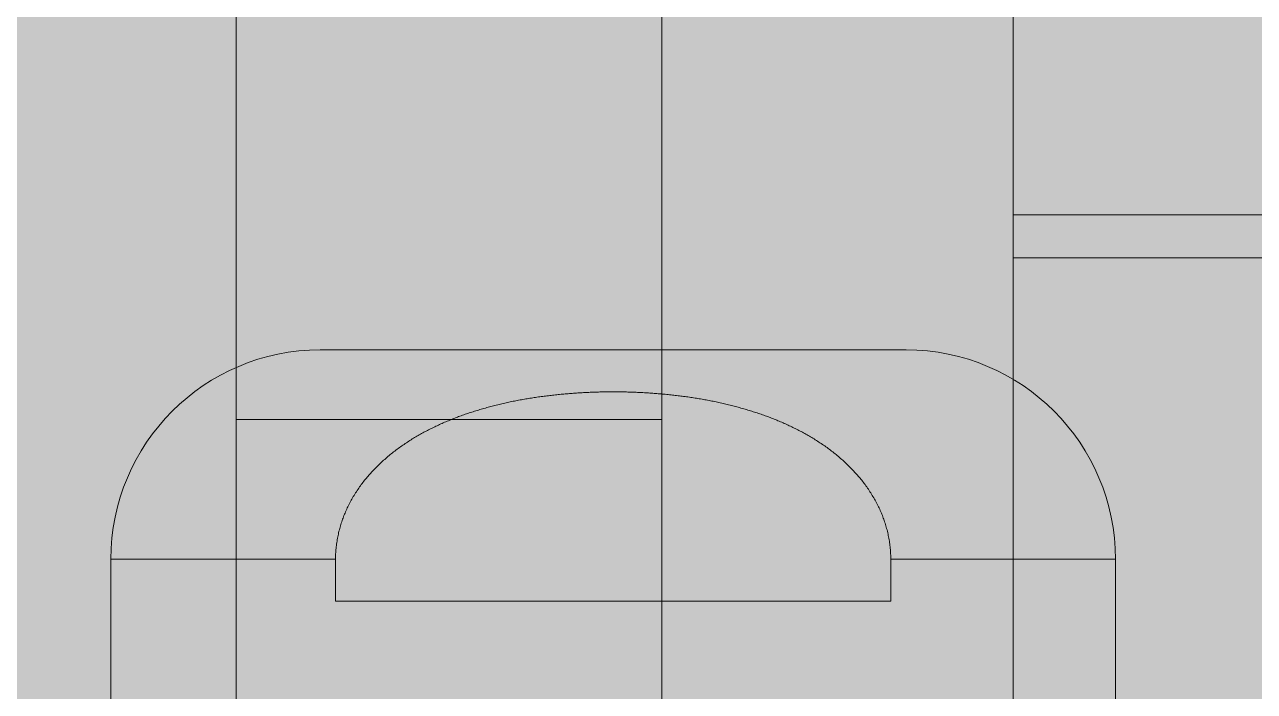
# Model space of a CAD drawing. Header units: millimetres. Extents: x 126 to 12547, y 1644 to 26714.
# Drawn here: x 8872.84 to 8887.53, y 3338.96 to 3346.92 of the extents above; entities that cross this region are included whole.
import ezdxf

# ---------------------------------------------------------------- set-up
doc = ezdxf.new("R2010")
doc.units = ezdxf.units.MM
for name, color, linetype, lineweight in [('F_ARREDI', 7, 'Continuous', 5), ('F_FERRAMENTA', 253, 'Continuous', 5), ('F_Guide', 1, 'Continuous', 9), ('F_MULTI laminato OPACO_retino', 1, 'Continuous', 5), ('F_MULTI_tessuto_retino', 8, 'Continuous', 5)]:
    doc.layers.add(name, color=color, linetype=linetype, lineweight=lineweight)

# ---------------------------------------------------------------- blocks, each defined once
blk = doc.blocks.new('CASSETTIERA INTERNA_armadi_sez._..........')
at = {"layer": 'F_MULTI laminato OPACO_retino'}
h = blk.add_hatch(color=9, dxfattribs=at)
h.dxf.hatch_style = 1
h.paths.add_polyline_path([(737308.414, 530376.802), (737838.414, 530376.802), (737838.414, 529835.802), (737308.414, 529835.802)])
at = {"layer": 'F_Guide', "color": 8}
for p, q in [((737335.914, 529886.272), (737335.914, 529903.672)), ((737345.194, 529884.022), (737345.194, 529902.002)), ((737340.999, 529889.472), (737340.999, 529900.472)), ((737345.194, 529897.414), (737352.835, 529897.414)), ((737345.194, 529896.902), (737352.835, 529896.902)), ((737335.914, 529894.972), (737340.999, 529894.972))]:
    blk.add_line(p, q, dxfattribs=at)
blk = doc.blocks.new('ARMADIO_camera master_sez._2')
at = {"layer": 'F_MULTI_tessuto_retino', "true_color": 0x939598}
h = blk.add_hatch(color=252, dxfattribs=at)
h.dxf.hatch_style = 1
h.paths.add_polyline_path([(737273.414, 529835.802), (737853.414, 529835.802), (737853.414, 531875.802), (737273.414, 531875.802)])
at = {"layer": 'F_FERRAMENTA'}
for p, q in [((737326.917, 529913.802), (737319.917, 529913.802)), ((737322.912, 529913.282), (737322.928, 529913.283)), ((737322.928, 529913.283), (737322.945, 529913.285)), ((737322.945, 529913.285), (737322.962, 529913.286)), ((737322.962, 529913.286), (737322.978, 529913.287)), ((737322.978, 529913.287), (737322.995, 529913.288)), ((737322.995, 529913.288), (737323.011, 529913.289)), ((737323.011, 529913.289), (737323.028, 529913.29)), ((737323.028, 529913.29), (737323.045, 529913.291)), ((737323.045, 529913.291), (737323.061, 529913.292)), ((737323.061, 529913.292), (737323.078, 529913.293)), ((737323.078, 529913.293), (737323.094, 529913.294)), ((737323.094, 529913.294), (737323.111, 529913.294)), ((737323.111, 529913.294), (737323.127, 529913.295)), ((737323.127, 529913.295), (737323.143, 529913.296)), ((737323.143, 529913.296), (737323.16, 529913.297)), ((737323.16, 529913.297), (737323.176, 529913.297)), ((737323.176, 529913.297), (737323.192, 529913.298)), ((737323.192, 529913.298), (737323.209, 529913.298)), ((737323.209, 529913.298), (737323.225, 529913.299)), ((737323.225, 529913.299), (737323.241, 529913.299)), ((737323.241, 529913.299), (737323.257, 529913.3)), ((737323.257, 529913.3), (737323.273, 529913.3)), ((737323.273, 529913.3), (737323.29, 529913.3)), ((737323.29, 529913.3), (737323.306, 529913.301)), ((737323.306, 529913.301), (737323.322, 529913.301)), ((737323.322, 529913.301), (737323.338, 529913.301)), ((737323.338, 529913.301), (737323.354, 529913.301)), ((737323.354, 529913.301), (737323.37, 529913.301)), ((737323.37, 529913.301), (737323.386, 529913.301)), ((737323.386, 529913.301), (737323.401, 529913.302)), ((737323.401, 529913.302), (737323.417, 529913.302)), ((737323.433, 529913.302), (737323.417, 529913.302)), ((737323.449, 529913.301), (737323.433, 529913.302)), ((737323.465, 529913.301), (737323.449, 529913.301)), ((737323.481, 529913.301), (737323.465, 529913.301)), ((737323.497, 529913.301), (737323.481, 529913.301)), ((737323.513, 529913.301), (737323.497, 529913.301)), ((737323.529, 529913.301), (737323.513, 529913.301)), ((737323.545, 529913.3), (737323.529, 529913.301)), ((737323.561, 529913.3), (737323.545, 529913.3)), ((737323.577, 529913.3), (737323.561, 529913.3)), ((737323.593, 529913.299), (737323.577, 529913.3)), ((737323.61, 529913.299), (737323.593, 529913.299)), ((737323.626, 529913.298), (737323.61, 529913.299)), ((737323.642, 529913.298), (737323.626, 529913.298)), ((737323.658, 529913.297), (737323.642, 529913.298)), ((737323.675, 529913.297), (737323.658, 529913.297)), ((737323.691, 529913.296), (737323.675, 529913.297)), ((737323.708, 529913.295), (737323.691, 529913.296)), ((737323.724, 529913.294), (737323.708, 529913.295)), ((737323.74, 529913.294), (737323.724, 529913.294)), ((737323.757, 529913.293), (737323.74, 529913.294)), ((737323.773, 529913.292), (737323.757, 529913.293)), ((737323.79, 529913.291), (737323.773, 529913.292)), ((737323.806, 529913.29), (737323.79, 529913.291)), ((737323.823, 529913.289), (737323.806, 529913.29)), ((737323.84, 529913.288), (737323.823, 529913.289)), ((737323.856, 529913.287), (737323.84, 529913.288)), ((737323.873, 529913.286), (737323.856, 529913.287)), ((737323.89, 529913.285), (737323.873, 529913.286)), ((737323.906, 529913.283), (737323.89, 529913.285)), ((737323.923, 529913.282), (737323.906, 529913.283)), ((737321.988, 529913.134), (737322.005, 529913.139)), ((737322.005, 529913.139), (737322.021, 529913.143)), ((737322.021, 529913.143), (737322.038, 529913.147)), ((737322.038, 529913.147), (737322.055, 529913.151)), ((737322.055, 529913.151), (737322.071, 529913.155)), ((737322.071, 529913.155), (737322.088, 529913.159)), ((737322.088, 529913.159), (737322.104, 529913.162)), ((737322.104, 529913.162), (737322.121, 529913.166)), ((737322.121, 529913.166), (737322.138, 529913.17)), ((737322.138, 529913.17), (737322.154, 529913.174)), ((737322.154, 529913.174), (737322.171, 529913.177)), ((737322.171, 529913.177), (737322.188, 529913.181)), ((737322.188, 529913.181), (737322.204, 529913.184)), ((737322.204, 529913.184), (737322.221, 529913.188)), ((737322.221, 529913.188), (737322.238, 529913.191)), ((737322.238, 529913.191), (737322.255, 529913.194)), ((737322.255, 529913.194), (737322.271, 529913.197)), ((737322.271, 529913.197), (737322.288, 529913.201)), ((737322.288, 529913.201), (737322.305, 529913.204)), ((737322.305, 529913.204), (737322.322, 529913.207)), ((737322.322, 529913.207), (737322.339, 529913.21)), ((737322.339, 529913.21), (737322.356, 529913.213)), ((737322.356, 529913.213), (737322.372, 529913.216)), ((737322.372, 529913.216), (737322.389, 529913.219)), ((737322.389, 529913.219), (737322.406, 529913.221)), ((737322.406, 529913.221), (737322.423, 529913.224)), ((737322.423, 529913.224), (737322.44, 529913.227)), ((737322.44, 529913.227), (737322.457, 529913.23)), ((737322.457, 529913.23), (737322.474, 529913.232)), ((737322.474, 529913.232), (737322.491, 529913.235)), ((737322.491, 529913.235), (737322.507, 529913.237)), ((737322.507, 529913.237), (737322.524, 529913.24)), ((737322.524, 529913.24), (737322.541, 529913.242)), ((737322.541, 529913.242), (737322.558, 529913.244)), ((737322.558, 529913.244), (737322.575, 529913.247)), ((737322.575, 529913.247), (737322.592, 529913.249)), ((737322.592, 529913.249), (737322.609, 529913.251)), ((737322.609, 529913.251), (737322.626, 529913.253)), ((737322.626, 529913.253), (737322.643, 529913.255)), ((737322.643, 529913.255), (737322.659, 529913.257)), ((737322.659, 529913.257), (737322.676, 529913.259)), ((737322.676, 529913.259), (737322.693, 529913.261)), ((737322.693, 529913.261), (737322.71, 529913.263)), ((737322.71, 529913.263), (737322.727, 529913.265)), ((737322.727, 529913.265), (737322.744, 529913.267)), ((737322.744, 529913.267), (737322.761, 529913.269)), ((737322.761, 529913.269), (737322.777, 529913.27)), ((737322.777, 529913.27), (737322.794, 529913.272)), ((737322.794, 529913.272), (737322.811, 529913.274)), ((737322.811, 529913.274), (737322.828, 529913.275)), ((737322.828, 529913.275), (737322.845, 529913.277)), ((737322.845, 529913.277), (737322.861, 529913.278)), ((737322.861, 529913.278), (737322.878, 529913.279)), ((737322.878, 529913.279), (737322.895, 529913.281)), ((737322.895, 529913.281), (737322.912, 529913.282)), ((737323.94, 529913.281), (737323.923, 529913.282)), ((737323.956, 529913.279), (737323.94, 529913.281)), ((737323.973, 529913.278), (737323.956, 529913.279)), ((737323.99, 529913.277), (737323.973, 529913.278)), ((737324.007, 529913.275), (737323.99, 529913.277)), ((737324.023, 529913.274), (737324.007, 529913.275)), ((737324.04, 529913.272), (737324.023, 529913.274)), ((737324.057, 529913.27), (737324.04, 529913.272)), ((737324.074, 529913.269), (737324.057, 529913.27)), ((737324.091, 529913.267), (737324.074, 529913.269)), ((737324.108, 529913.265), (737324.091, 529913.267)), ((737324.124, 529913.263), (737324.108, 529913.265)), ((737324.141, 529913.261), (737324.124, 529913.263)), ((737324.158, 529913.259), (737324.141, 529913.261)), ((737324.175, 529913.257), (737324.158, 529913.259)), ((737324.192, 529913.255), (737324.175, 529913.257)), ((737324.209, 529913.253), (737324.192, 529913.255)), ((737324.226, 529913.251), (737324.209, 529913.253)), ((737324.243, 529913.249), (737324.226, 529913.251)), ((737324.259, 529913.247), (737324.243, 529913.249)), ((737324.276, 529913.244), (737324.259, 529913.247)), ((737324.293, 529913.242), (737324.276, 529913.244)), ((737324.31, 529913.24), (737324.293, 529913.242)), ((737324.327, 529913.237), (737324.31, 529913.24)), ((737324.344, 529913.235), (737324.327, 529913.237)), ((737324.361, 529913.232), (737324.344, 529913.235)), ((737324.378, 529913.23), (737324.361, 529913.232)), ((737324.395, 529913.227), (737324.378, 529913.23)), ((737324.411, 529913.224), (737324.395, 529913.227)), ((737324.428, 529913.221), (737324.411, 529913.224)), ((737324.445, 529913.219), (737324.428, 529913.221)), ((737324.462, 529913.216), (737324.445, 529913.219)), ((737324.479, 529913.213), (737324.462, 529913.216)), ((737324.496, 529913.21), (737324.479, 529913.213)), ((737324.513, 529913.207), (737324.496, 529913.21)), ((737324.529, 529913.204), (737324.513, 529913.207)), ((737324.546, 529913.201), (737324.529, 529913.204)), ((737324.563, 529913.197), (737324.546, 529913.201)), ((737324.58, 529913.194), (737324.563, 529913.197)), ((737324.597, 529913.191), (737324.58, 529913.194)), ((737324.613, 529913.188), (737324.597, 529913.191)), ((737324.63, 529913.184), (737324.613, 529913.188)), ((737324.647, 529913.181), (737324.63, 529913.184)), ((737324.663, 529913.177), (737324.647, 529913.181)), ((737324.68, 529913.174), (737324.663, 529913.177)), ((737324.697, 529913.17), (737324.68, 529913.174)), ((737324.714, 529913.166), (737324.697, 529913.17)), ((737324.73, 529913.162), (737324.714, 529913.166)), ((737324.747, 529913.159), (737324.73, 529913.162)), ((737324.763, 529913.155), (737324.747, 529913.159)), ((737324.78, 529913.151), (737324.763, 529913.155)), ((737324.796, 529913.147), (737324.78, 529913.151)), ((737324.813, 529913.143), (737324.796, 529913.147)), ((737324.83, 529913.139), (737324.813, 529913.143)), ((737324.846, 529913.134), (737324.83, 529913.139)), ((737321.525, 529912.987), (737321.54, 529912.993)), ((737321.54, 529912.993), (737321.556, 529912.999)), ((737321.556, 529912.999), (737321.571, 529913.005)), ((737321.571, 529913.005), (737321.587, 529913.01)), ((737321.587, 529913.01), (737321.602, 529913.016)), ((737321.602, 529913.016), (737321.618, 529913.022)), ((737321.618, 529913.022), (737321.634, 529913.027)), ((737321.634, 529913.027), (737321.649, 529913.033)), ((737321.649, 529913.033), (737321.665, 529913.038)), ((737321.665, 529913.038), (737321.681, 529913.044)), ((737321.681, 529913.044), (737321.697, 529913.049)), ((737321.697, 529913.049), (737321.713, 529913.054)), ((737321.713, 529913.054), (737321.729, 529913.059)), ((737321.729, 529913.059), (737321.745, 529913.064)), ((737321.745, 529913.064), (737321.761, 529913.07)), ((737321.761, 529913.07), (737321.777, 529913.075)), ((737321.777, 529913.075), (737321.793, 529913.08)), ((737321.793, 529913.08), (737321.809, 529913.084)), ((737321.809, 529913.084), (737321.825, 529913.089)), ((737321.825, 529913.089), (737321.841, 529913.094)), ((737321.841, 529913.094), (737321.858, 529913.099)), ((737321.858, 529913.099), (737321.874, 529913.103)), ((737321.874, 529913.103), (737321.89, 529913.108)), ((737321.89, 529913.108), (737321.906, 529913.113)), ((737321.906, 529913.113), (737321.923, 529913.117)), ((737321.923, 529913.117), (737321.939, 529913.121)), ((737321.939, 529913.121), (737321.956, 529913.126)), ((737321.956, 529913.126), (737321.972, 529913.13)), ((737321.972, 529913.13), (737321.988, 529913.134)), ((737324.862, 529913.13), (737324.846, 529913.134)), ((737324.879, 529913.126), (737324.862, 529913.13)), ((737324.895, 529913.121), (737324.879, 529913.126)), ((737324.912, 529913.117), (737324.895, 529913.121)), ((737324.928, 529913.113), (737324.912, 529913.117)), ((737324.944, 529913.108), (737324.928, 529913.113)), ((737324.961, 529913.103), (737324.944, 529913.108)), ((737324.977, 529913.099), (737324.961, 529913.103)), ((737324.993, 529913.094), (737324.977, 529913.099)), ((737325.009, 529913.089), (737324.993, 529913.094)), ((737325.025, 529913.084), (737325.009, 529913.089)), ((737325.042, 529913.08), (737325.025, 529913.084)), ((737325.058, 529913.075), (737325.042, 529913.08)), ((737325.074, 529913.07), (737325.058, 529913.075)), ((737325.09, 529913.064), (737325.074, 529913.07)), ((737325.106, 529913.059), (737325.09, 529913.064)), ((737325.122, 529913.054), (737325.106, 529913.059)), ((737325.138, 529913.049), (737325.122, 529913.054)), ((737325.153, 529913.044), (737325.138, 529913.049)), ((737325.169, 529913.038), (737325.153, 529913.044)), ((737325.185, 529913.033), (737325.169, 529913.038)), ((737325.201, 529913.027), (737325.185, 529913.033)), ((737325.216, 529913.022), (737325.201, 529913.027)), ((737325.232, 529913.016), (737325.216, 529913.022)), ((737325.248, 529913.01), (737325.232, 529913.016)), ((737325.263, 529913.005), (737325.248, 529913.01)), ((737325.279, 529912.999), (737325.263, 529913.005)), ((737325.294, 529912.993), (737325.279, 529912.999)), ((737325.31, 529912.987), (737325.294, 529912.993)), ((737321.199, 529912.841), (737321.213, 529912.848)), ((737321.213, 529912.848), (737321.227, 529912.855)), ((737321.227, 529912.855), (737321.241, 529912.862)), ((737321.241, 529912.862), (737321.256, 529912.869)), ((737321.256, 529912.869), (737321.27, 529912.877)), ((737321.27, 529912.877), (737321.285, 529912.884)), ((737321.285, 529912.884), (737321.299, 529912.89)), ((737321.299, 529912.89), (737321.314, 529912.897)), ((737321.314, 529912.897), (737321.329, 529912.904)), ((737321.329, 529912.904), (737321.344, 529912.911)), ((737321.344, 529912.911), (737321.358, 529912.918)), ((737321.358, 529912.918), (737321.373, 529912.924)), ((737321.373, 529912.924), (737321.388, 529912.931)), ((737321.388, 529912.931), (737321.403, 529912.937)), ((737321.403, 529912.937), (737321.418, 529912.944)), ((737321.418, 529912.944), (737321.433, 529912.95)), ((737321.433, 529912.95), (737321.448, 529912.956)), ((737321.448, 529912.956), (737321.464, 529912.963)), ((737321.464, 529912.963), (737321.479, 529912.969)), ((737321.479, 529912.969), (737321.494, 529912.975)), ((737321.494, 529912.975), (737321.509, 529912.981)), ((737321.509, 529912.981), (737321.525, 529912.987)), ((737325.325, 529912.981), (737325.31, 529912.987)), ((737325.34, 529912.975), (737325.325, 529912.981)), ((737325.356, 529912.969), (737325.34, 529912.975)), ((737325.371, 529912.963), (737325.356, 529912.969)), ((737325.386, 529912.956), (737325.371, 529912.963)), ((737325.401, 529912.95), (737325.386, 529912.956)), ((737325.416, 529912.944), (737325.401, 529912.95)), ((737325.431, 529912.937), (737325.416, 529912.944)), ((737325.446, 529912.931), (737325.431, 529912.937)), ((737325.461, 529912.924), (737325.446, 529912.931)), ((737325.476, 529912.918), (737325.461, 529912.924)), ((737325.491, 529912.911), (737325.476, 529912.918)), ((737325.506, 529912.904), (737325.491, 529912.911)), ((737325.52, 529912.897), (737325.506, 529912.904)), ((737325.535, 529912.89), (737325.52, 529912.897)), ((737325.55, 529912.884), (737325.535, 529912.89)), ((737325.564, 529912.877), (737325.55, 529912.884)), ((737325.579, 529912.869), (737325.564, 529912.877)), ((737325.593, 529912.862), (737325.579, 529912.869)), ((737325.607, 529912.855), (737325.593, 529912.862)), ((737325.622, 529912.848), (737325.607, 529912.855)), ((737325.636, 529912.841), (737325.622, 529912.848)), ((737320.947, 529912.693), (737320.961, 529912.702)), ((737320.961, 529912.702), (737320.975, 529912.711)), ((737320.975, 529912.711), (737320.989, 529912.72)), ((737320.989, 529912.72), (737321.003, 529912.729)), ((737321.003, 529912.729), (737321.017, 529912.738)), ((737321.017, 529912.738), (737321.031, 529912.747)), ((737321.031, 529912.747), (737321.045, 529912.755)), ((737321.045, 529912.755), (737321.059, 529912.763)), ((737321.059, 529912.763), (737321.073, 529912.772)), ((737321.073, 529912.772), (737321.087, 529912.78)), ((737321.087, 529912.78), (737321.101, 529912.787)), ((737321.101, 529912.787), (737321.115, 529912.795)), ((737321.115, 529912.795), (737321.128, 529912.803)), ((737321.128, 529912.803), (737321.142, 529912.811)), ((737321.142, 529912.811), (737321.156, 529912.818)), ((737321.156, 529912.818), (737321.17, 529912.826)), ((737321.17, 529912.826), (737321.184, 529912.833)), ((737321.184, 529912.833), (737321.199, 529912.841)), ((737325.65, 529912.833), (737325.636, 529912.841)), ((737325.664, 529912.826), (737325.65, 529912.833)), ((737325.678, 529912.818), (737325.664, 529912.826)), ((737325.692, 529912.811), (737325.678, 529912.818)), ((737325.706, 529912.803), (737325.692, 529912.811)), ((737325.72, 529912.795), (737325.706, 529912.803)), ((737325.734, 529912.787), (737325.72, 529912.795)), ((737325.747, 529912.78), (737325.734, 529912.787)), ((737325.761, 529912.772), (737325.747, 529912.78)), ((737325.775, 529912.763), (737325.761, 529912.772)), ((737325.789, 529912.755), (737325.775, 529912.763)), ((737325.803, 529912.747), (737325.789, 529912.755)), ((737325.817, 529912.738), (737325.803, 529912.747)), ((737325.831, 529912.729), (737325.817, 529912.738)), ((737325.845, 529912.72), (737325.831, 529912.729)), ((737325.859, 529912.711), (737325.845, 529912.72)), ((737325.873, 529912.702), (737325.859, 529912.711)), ((737325.887, 529912.693), (737325.873, 529912.702)), ((737320.74, 529912.54), (737320.753, 529912.551)), ((737320.753, 529912.551), (737320.767, 529912.562)), ((737320.767, 529912.562), (737320.78, 529912.573)), ((737320.78, 529912.573), (737320.794, 529912.583)), ((737320.794, 529912.583), (737320.808, 529912.594)), ((737320.808, 529912.594), (737320.821, 529912.604)), ((737320.821, 529912.604), (737320.835, 529912.615)), ((737320.835, 529912.615), (737320.849, 529912.625)), ((737320.849, 529912.625), (737320.863, 529912.635)), ((737320.863, 529912.635), (737320.877, 529912.645)), ((737320.877, 529912.645), (737320.891, 529912.655)), ((737320.891, 529912.655), (737320.905, 529912.664)), ((737320.905, 529912.664), (737320.919, 529912.674)), ((737320.919, 529912.674), (737320.933, 529912.684)), ((737320.933, 529912.684), (737320.947, 529912.693)), ((737325.902, 529912.684), (737325.887, 529912.693)), ((737325.916, 529912.674), (737325.902, 529912.684)), ((737325.93, 529912.664), (737325.916, 529912.674)), ((737325.944, 529912.655), (737325.93, 529912.664)), ((737325.958, 529912.645), (737325.944, 529912.655)), ((737325.972, 529912.635), (737325.958, 529912.645)), ((737325.986, 529912.625), (737325.972, 529912.635)), ((737325.999, 529912.615), (737325.986, 529912.625)), ((737326.013, 529912.604), (737325.999, 529912.615)), ((737326.027, 529912.594), (737326.013, 529912.604)), ((737326.041, 529912.583), (737326.027, 529912.594)), ((737326.054, 529912.573), (737326.041, 529912.583)), ((737326.068, 529912.562), (737326.054, 529912.573)), ((737326.081, 529912.551), (737326.068, 529912.562)), ((737326.094, 529912.54), (737326.081, 529912.551)), ((737320.577, 529912.391), (737320.589, 529912.403)), ((737320.589, 529912.403), (737320.601, 529912.414)), ((737320.601, 529912.414), (737320.613, 529912.426)), ((737320.613, 529912.426), (737320.625, 529912.438)), ((737320.625, 529912.438), (737320.637, 529912.45)), ((737320.637, 529912.45), (737320.65, 529912.461)), ((737320.65, 529912.461), (737320.662, 529912.473)), ((737320.662, 529912.473), (737320.675, 529912.484)), ((737320.675, 529912.484), (737320.688, 529912.495)), ((737320.688, 529912.495), (737320.701, 529912.507)), ((737320.701, 529912.507), (737320.714, 529912.518)), ((737320.714, 529912.518), (737320.727, 529912.529)), ((737320.727, 529912.529), (737320.74, 529912.54)), ((737326.108, 529912.529), (737326.094, 529912.54)), ((737326.121, 529912.518), (737326.108, 529912.529)), ((737326.134, 529912.507), (737326.121, 529912.518)), ((737326.147, 529912.495), (737326.134, 529912.507)), ((737326.159, 529912.484), (737326.147, 529912.495)), ((737326.172, 529912.473), (737326.159, 529912.484)), ((737326.185, 529912.461), (737326.172, 529912.473)), ((737326.197, 529912.45), (737326.185, 529912.461)), ((737326.209, 529912.438), (737326.197, 529912.45)), ((737326.221, 529912.426), (737326.209, 529912.438)), ((737326.233, 529912.414), (737326.221, 529912.426)), ((737326.245, 529912.403), (737326.233, 529912.414)), ((737326.257, 529912.391), (737326.245, 529912.403)), ((737320.448, 529912.245), (737320.459, 529912.258)), ((737320.459, 529912.258), (737320.469, 529912.271)), ((737320.469, 529912.271), (737320.479, 529912.283)), ((737320.479, 529912.283), (737320.489, 529912.295)), ((737320.489, 529912.295), (737320.5, 529912.307)), ((737320.5, 529912.307), (737320.51, 529912.319)), ((737320.51, 529912.319), (737320.521, 529912.331)), ((737320.521, 529912.331), (737320.532, 529912.343)), ((737320.532, 529912.343), (737320.543, 529912.355)), ((737320.543, 529912.355), (737320.554, 529912.367)), ((737320.554, 529912.367), (737320.566, 529912.379)), ((737320.566, 529912.379), (737320.577, 529912.391)), ((737326.269, 529912.379), (737326.257, 529912.391)), ((737326.28, 529912.367), (737326.269, 529912.379)), ((737326.291, 529912.355), (737326.28, 529912.367)), ((737326.302, 529912.343), (737326.291, 529912.355)), ((737326.313, 529912.331), (737326.302, 529912.343)), ((737326.324, 529912.319), (737326.313, 529912.331)), ((737326.335, 529912.307), (737326.324, 529912.319)), ((737326.345, 529912.295), (737326.335, 529912.307)), ((737326.355, 529912.283), (737326.345, 529912.295)), ((737326.366, 529912.271), (737326.355, 529912.283)), ((737326.376, 529912.258), (737326.366, 529912.271)), ((737326.386, 529912.245), (737326.376, 529912.258)), ((737320.34, 529912.095), (737320.35, 529912.109)), ((737320.35, 529912.109), (737320.359, 529912.123)), ((737320.359, 529912.123), (737320.369, 529912.138)), ((737320.369, 529912.138), (737320.378, 529912.152)), ((737320.378, 529912.152), (737320.388, 529912.165)), ((737320.388, 529912.165), (737320.398, 529912.179)), ((737320.398, 529912.179), (737320.408, 529912.193)), ((737320.408, 529912.193), (737320.418, 529912.206)), ((737320.418, 529912.206), (737320.428, 529912.22)), ((737320.428, 529912.22), (737320.438, 529912.233)), ((737320.438, 529912.233), (737320.448, 529912.245)), ((737326.396, 529912.233), (737326.386, 529912.245)), ((737326.406, 529912.22), (737326.396, 529912.233)), ((737326.416, 529912.206), (737326.406, 529912.22)), ((737326.426, 529912.193), (737326.416, 529912.206)), ((737326.436, 529912.179), (737326.426, 529912.193)), ((737326.446, 529912.165), (737326.436, 529912.179)), ((737326.456, 529912.152), (737326.446, 529912.165)), ((737326.466, 529912.138), (737326.456, 529912.152)), ((737326.475, 529912.123), (737326.466, 529912.138)), ((737326.485, 529912.109), (737326.475, 529912.123)), ((737326.494, 529912.095), (737326.485, 529912.109)), ((737320.263, 529911.96), (737320.271, 529911.975)), ((737320.271, 529911.975), (737320.279, 529911.991)), ((737320.279, 529911.991), (737320.287, 529912.006)), ((737320.287, 529912.006), (737320.296, 529912.021)), ((737320.296, 529912.021), (737320.304, 529912.036)), ((737320.304, 529912.036), (737320.313, 529912.051)), ((737320.313, 529912.051), (737320.322, 529912.065)), ((737320.322, 529912.065), (737320.331, 529912.08)), ((737320.331, 529912.08), (737320.34, 529912.095)), ((737326.503, 529912.08), (737326.494, 529912.095)), ((737326.512, 529912.065), (737326.503, 529912.08)), ((737326.521, 529912.051), (737326.512, 529912.065)), ((737326.53, 529912.036), (737326.521, 529912.051)), ((737326.539, 529912.021), (737326.53, 529912.036)), ((737326.547, 529912.006), (737326.539, 529912.021)), ((737326.555, 529911.991), (737326.547, 529912.006)), ((737326.563, 529911.975), (737326.555, 529911.991)), ((737326.571, 529911.96), (737326.563, 529911.975)), ((737320.196, 529911.809), (737320.201, 529911.824)), ((737320.201, 529911.824), (737320.208, 529911.839)), ((737320.208, 529911.839), (737320.214, 529911.854)), ((737320.214, 529911.854), (737320.22, 529911.869)), ((737320.22, 529911.869), (737320.227, 529911.884)), ((737320.227, 529911.884), (737320.234, 529911.899)), ((737320.234, 529911.899), (737320.241, 529911.915)), ((737320.241, 529911.915), (737320.248, 529911.93)), ((737320.248, 529911.93), (737320.256, 529911.945)), ((737320.256, 529911.945), (737320.263, 529911.96)), ((737326.579, 529911.945), (737326.571, 529911.96)), ((737326.586, 529911.93), (737326.579, 529911.945)), ((737326.594, 529911.915), (737326.586, 529911.93)), ((737326.601, 529911.899), (737326.594, 529911.915)), ((737326.608, 529911.884), (737326.601, 529911.899)), ((737326.614, 529911.869), (737326.608, 529911.884)), ((737326.621, 529911.854), (737326.614, 529911.869)), ((737326.627, 529911.839), (737326.621, 529911.854)), ((737326.633, 529911.824), (737326.627, 529911.839)), ((737326.639, 529911.809), (737326.633, 529911.824)), ((737320.146, 529911.652), (737320.15, 529911.669)), ((737320.15, 529911.669), (737320.155, 529911.685)), ((737320.155, 529911.685), (737320.159, 529911.701)), ((737320.159, 529911.701), (737320.164, 529911.717)), ((737320.164, 529911.717), (737320.169, 529911.733)), ((737320.169, 529911.733), (737320.174, 529911.749)), ((737320.174, 529911.749), (737320.179, 529911.764)), ((737320.179, 529911.764), (737320.185, 529911.779)), ((737320.185, 529911.779), (737320.19, 529911.794)), ((737320.19, 529911.794), (737320.196, 529911.809)), ((737326.644, 529911.794), (737326.639, 529911.809)), ((737326.65, 529911.779), (737326.644, 529911.794)), ((737326.655, 529911.764), (737326.65, 529911.779)), ((737326.66, 529911.749), (737326.655, 529911.764)), ((737326.665, 529911.733), (737326.66, 529911.749)), ((737326.67, 529911.717), (737326.665, 529911.733)), ((737326.675, 529911.701), (737326.67, 529911.717)), ((737326.68, 529911.685), (737326.675, 529911.701)), ((737326.684, 529911.669), (737326.68, 529911.685)), ((737326.689, 529911.652), (737326.684, 529911.669)), ((737320.118, 529911.518), (737320.12, 529911.535)), ((737320.12, 529911.535), (737320.123, 529911.552)), ((737320.123, 529911.552), (737320.127, 529911.569)), ((737320.127, 529911.569), (737320.13, 529911.586)), ((737320.13, 529911.586), (737320.134, 529911.602)), ((737320.134, 529911.602), (737320.137, 529911.619)), ((737320.137, 529911.619), (737320.141, 529911.636)), ((737320.141, 529911.636), (737320.146, 529911.652)), ((737326.693, 529911.636), (737326.689, 529911.652)), ((737326.697, 529911.619), (737326.693, 529911.636)), ((737326.701, 529911.602), (737326.697, 529911.619)), ((737326.704, 529911.586), (737326.701, 529911.602)), ((737326.708, 529911.569), (737326.704, 529911.586)), ((737326.711, 529911.552), (737326.708, 529911.569)), ((737326.714, 529911.535), (737326.711, 529911.552)), ((737326.717, 529911.518), (737326.714, 529911.535)), ((737320.102, 529911.366), (737320.103, 529911.383)), ((737320.103, 529911.383), (737320.104, 529911.399)), ((737320.104, 529911.399), (737320.105, 529911.416)), ((737320.105, 529911.416), (737320.107, 529911.433)), ((737320.107, 529911.433), (737320.109, 529911.45)), ((737320.109, 529911.45), (737320.111, 529911.467)), ((737320.111, 529911.467), (737320.113, 529911.484)), ((737320.113, 529911.484), (737320.115, 529911.501)), ((737320.115, 529911.501), (737320.118, 529911.518)), ((737326.719, 529911.501), (737326.717, 529911.518)), ((737326.722, 529911.484), (737326.719, 529911.501)), ((737326.724, 529911.467), (737326.722, 529911.484)), ((737326.726, 529911.45), (737326.724, 529911.467)), ((737326.728, 529911.433), (737326.726, 529911.45)), ((737326.729, 529911.416), (737326.728, 529911.433)), ((737326.73, 529911.399), (737326.729, 529911.416)), ((737326.731, 529911.383), (737326.73, 529911.399)), ((737326.732, 529911.366), (737326.731, 529911.383)), ((737320.101, 529911.302), (737317.417, 529911.302)), ((737317.417, 529835.802), (737317.417, 529911.302)), ((737320.101, 529911.35), (737320.102, 529911.366)), ((737320.101, 529911.334), (737320.101, 529911.35)), ((737320.101, 529911.317), (737320.101, 529911.334)), ((737320.101, 529911.302), (737320.101, 529911.317)), ((737320.101, 529910.802), (737320.101, 529911.302)), ((737326.733, 529911.35), (737326.732, 529911.366)), ((737326.733, 529911.334), (737326.733, 529911.35)), ((737326.734, 529911.317), (737326.733, 529911.334)), ((737326.734, 529911.302), (737326.734, 529911.317)), ((737329.417, 529911.302), (737326.734, 529911.302)), ((737326.734, 529910.802), (737326.734, 529911.302)), ((737329.417, 529835.802), (737329.417, 529911.302)), ((737326.734, 529910.802), (737320.101, 529910.802))]:
    blk.add_line(p, q, dxfattribs=at)
for centre, start, end in [((737319.917, 529911.302), 90, 180), ((737326.917, 529911.302), 0, 90)]:
    blk.add_arc(centre, 2.5, start, end, dxfattribs=at)
at = {"layer": 'F_ARREDI', "lineweight": 5}
blk.add_blockref('CASSETTIERA INTERNA_armadi_sez._..........', (-17, 18), dxfattribs=at)

msp = doc.modelspace()

# ---------------------------------------------------------------- block references
at = {"layer": 'F_ARREDI', "color": 2, "lineweight": 5}
msp.add_blockref('ARMADIO_camera master_sez._2', (-728443.545, -526570.764), dxfattribs=at)

doc.saveas('drawing.dxf')
